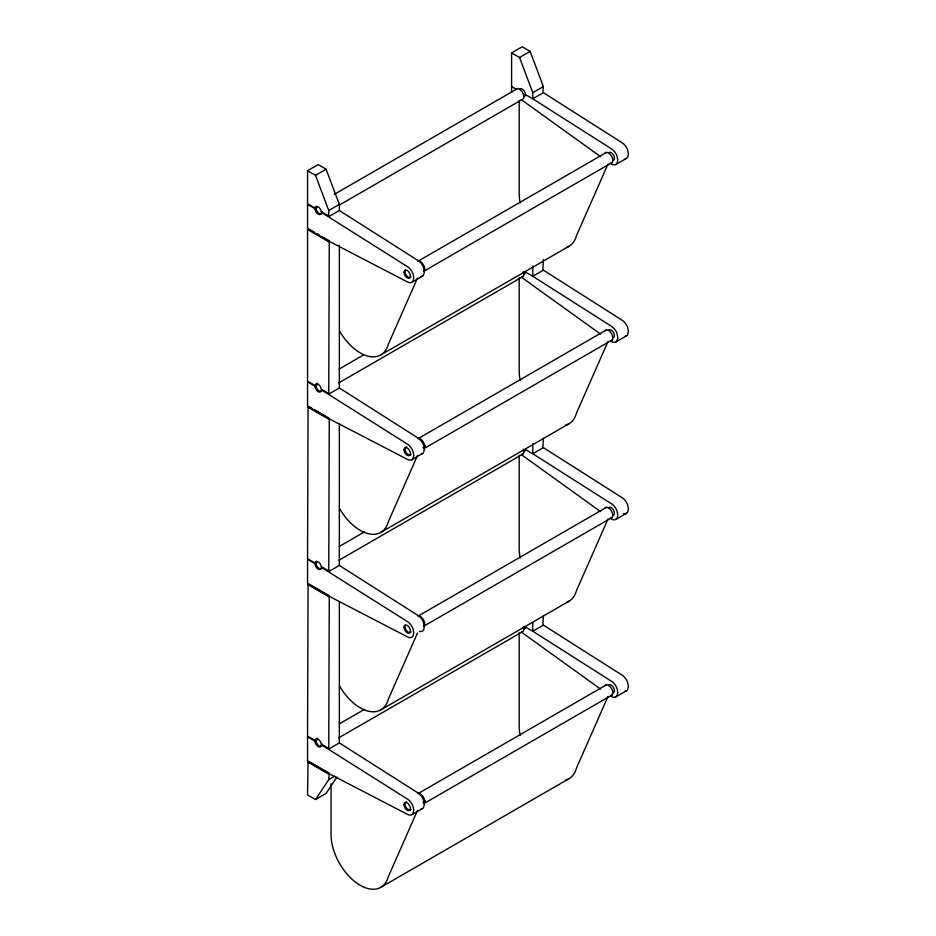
<?xml version="1.0" encoding="UTF-8"?>
<svg xmlns="http://www.w3.org/2000/svg" width="936" height="936" viewBox="0 0 936 936"><rect width="100%" height="100%" fill="white"/><g stroke="black" fill="none" stroke-linecap="round" stroke-linejoin="round"><path stroke-width="1.4" d="M315.104 208.131L315.397 207.078A4.493 2.597 60 0 1 320.908 210.249L321.188 211.641L329.273 216.31L339.347 210.506L339.347 204.376L326.102 169.194L318.146 164.607L307.546 170.726L307.546 203.767L315.502 208.354M315.104 385.609L315.397 384.544A4.493 2.597 60 0 1 320.908 387.726L321.188 389.119L329.273 393.787L339.347 387.972L339.347 245.173M315.104 563.074L315.397 562.021A4.493 2.597 60 0 1 320.908 565.204L321.188 566.584L329.273 571.252L339.347 565.449L339.347 424.113M315.104 740.552L315.397 739.487A4.493 2.597 60 0 1 320.908 742.669L321.188 744.062L329.273 748.73L339.347 742.915L339.347 601.579M417.514 278.004L388.358 344.191A41.219 23.798 60 0 1 339.592 331.122M417.514 455.481L388.358 521.656A41.219 23.798 60 0 1 339.592 508.587M607.99 164.093L576.506 235.568A41.219 23.798 60 0 1 566.701 247.35M417.514 632.958L388.358 699.133A41.219 23.798 60 0 1 339.592 686.065M607.99 341.558L576.506 413.033A41.219 23.798 60 0 1 565.484 425.19M417.514 810.424L388.358 876.599A41.219 23.798 60 0 1 356.405 882.812A41.219 23.798 60 0 1 331.063 834.807L331.063 783.666M607.99 519.035L576.506 590.511A41.219 23.798 60 0 1 566.701 602.293M607.99 696.513L576.506 767.976A41.219 23.798 60 0 1 565.484 780.133M315.502 385.831L307.546 381.245L307.546 229.472L308.073 228.559L314.309 232.151M328.747 393.483L329.273 240.798L321.797 236.469M315.502 563.308L307.546 558.71L308.073 406.025M328.747 570.948L329.273 418.263M315.502 740.774L307.546 736.187L308.073 583.502L329.273 595.741L328.747 748.426M337.007 777.02L326.102 793.4L315.502 799.519L307.546 794.933L308.073 760.968M315.502 799.519L328.747 779.63L329.273 773.206L309.325 761.693M511.594 92.336L511.594 52.919L522.194 46.8L530.139 51.386L543.395 86.58L542.857 93.003L532.795 98.818L525.365 94.536M307.546 170.726L315.502 175.313L326.102 169.194M511.594 52.919L519.538 57.505L530.139 51.386M334.222 194.407L516.052 89.435A5.99 3.463 60 0 1 521.949 91.588A5.99 3.463 60 0 1 523.037 99.017L338.68 205.464M314.964 208.669A4.493 2.597 60 0 0 318.146 214.168A4.493 2.597 60 0 0 321.329 212.332L407.183 266.491A9.372 5.405 60 0 1 412.916 273.628L413.806 277.969L412.916 281.28A9.372 5.405 60 0 1 407.183 281.794L328.747 241.102L307.546 228.864L307.546 204.376L314.964 208.669L317.327 207.301M328.747 216.005L328.747 210.506L339.347 204.376M611.231 163.987A9.372 5.405 60 0 0 616.964 163.484L617.854 160.161L616.964 155.832A9.372 5.405 60 0 0 611.231 148.695L532.795 98.818L532.795 92.699L543.395 86.58M418.029 261.202L606.458 152.404M423.821 271.229L612.249 162.443M411.863 282.262L422.464 276.143M615.911 164.455L626.512 158.336M339.277 368.971L363.262 355.118M314.964 386.135A4.493 2.597 60 0 0 318.146 391.646A4.493 2.597 60 0 0 321.329 389.809L407.183 443.968A9.372 5.405 60 0 1 412.916 451.105L413.806 455.446L412.916 458.757A9.372 5.405 60 0 1 407.183 459.272L328.747 418.567L307.546 406.329L307.546 381.853L314.964 386.135L317.327 384.778M380.823 354.92L568.959 246.297M338.68 382.929L523.037 276.494M418.029 438.668L606.458 329.881M422.955 447.408L425.482 445.945M423.821 448.707L612.249 339.908M411.863 459.728L422.464 453.609M615.911 341.933L626.512 335.813M339.277 546.437L364.525 531.859M314.964 563.612A4.493 2.597 60 0 0 318.146 569.111A4.493 2.597 60 0 0 321.329 567.286L407.183 621.434A9.372 5.405 60 0 1 412.916 628.571L413.806 632.912L412.916 636.223A9.372 5.405 60 0 1 407.183 636.737L328.747 596.045L307.546 583.807L307.546 559.33L314.964 563.612L317.327 562.243M380.823 532.397L568.959 423.774M338.68 560.407L523.037 453.96M418.029 616.145L606.458 507.347M423.821 626.172L612.249 517.386M615.911 519.398L626.512 513.279M339.277 723.914L364.525 709.336M314.964 741.078A4.493 2.597 60 0 0 318.146 746.589A4.493 2.597 60 0 0 321.329 744.752L407.183 798.911A9.372 5.405 60 0 1 412.916 806.048L413.806 810.389L412.916 813.7A9.372 5.405 60 0 1 407.183 814.215L328.747 773.51L307.546 761.272L307.546 736.796L314.964 741.078L317.327 739.721M380.823 709.862L568.959 601.24M338.68 737.872L523.037 631.437M328.747 779.63L334.632 776.236M418.029 793.611L606.458 684.824M422.955 802.351L425.482 800.888M423.821 803.65L612.249 694.851M411.863 814.671L422.464 808.552M615.911 696.875L626.512 690.756M380.823 887.34L568.959 778.717M511.594 86.58L516.532 89.435M316.813 233.59L319.305 235.03M307.546 229.472L328.747 241.71M309.325 406.75L311.817 408.19M314.309 409.629L328.033 417.55M307.546 406.949L328.747 419.188M307.546 584.415L328.747 596.653M307.546 761.892L328.747 774.13M543.395 92.699L621.832 142.576A9.372 5.405 60 0 1 627.565 149.713L628.454 154.042L627.565 157.365A9.372 5.405 60 0 1 625.143 158.757M543.395 270.165L621.832 320.042A9.372 5.405 60 0 1 627.565 327.179L628.454 331.519L627.565 334.831A9.372 5.405 60 0 1 625.143 336.235M339.347 210.506L417.784 260.372A9.372 5.405 60 0 1 423.517 267.509L424.406 271.849L423.517 275.161A9.372 5.405 60 0 1 421.095 276.565M543.395 447.642L621.832 497.519A9.372 5.405 60 0 1 627.565 504.656L628.454 508.997L627.565 512.308A9.372 5.405 60 0 1 623.54 513.548M339.347 387.972L417.784 437.849A9.372 5.405 60 0 1 423.517 444.986L424.406 449.327L423.517 452.638A9.372 5.405 60 0 1 421.095 454.03M543.395 625.119L621.832 674.985A9.372 5.405 60 0 1 627.565 682.122L628.454 686.462L627.565 689.773A9.372 5.405 60 0 1 625.143 691.178M339.347 565.449L417.784 615.315A9.372 5.405 60 0 1 423.517 622.452L424.406 626.792L423.517 630.103A9.372 5.405 60 0 1 419.503 631.344M339.347 742.915L417.784 792.792A9.372 5.405 60 0 1 423.517 799.929L424.406 804.27L423.517 807.581A9.372 5.405 60 0 1 421.095 808.973M521.364 99.696L600.549 156.64M600.549 334.105L521.364 277.173A5.99 3.463 60 0 0 523.364 271.814M600.549 511.582L521.364 454.639A5.99 3.463 60 0 0 523.364 449.28M600.549 689.06L521.364 632.116A5.99 3.463 60 0 0 523.364 626.757M519.538 57.505L532.795 92.699M315.502 175.313L328.747 210.506M543.395 259.342L542.857 270.481L532.795 276.284L525.365 272.002A4.493 2.597 60 0 1 523.786 274.271M543.395 438.27L542.857 447.946L532.795 453.761L525.365 449.479A4.493 2.597 60 0 1 523.786 451.737M543.395 615.748L542.857 625.423L532.795 631.238L525.365 626.944A4.493 2.597 60 0 1 523.786 629.214M532.795 266.093L532.795 276.284L611.231 326.161A9.372 5.405 60 0 1 616.964 333.298L617.854 337.639L616.964 340.95A9.372 5.405 60 0 1 611.231 341.464M532.795 443.559L532.795 453.761L611.231 503.638A9.372 5.405 60 0 1 616.964 510.775L617.854 515.116L616.964 518.427A9.372 5.405 60 0 1 611.231 518.93M532.795 622.487L532.795 631.238L611.231 681.104A9.372 5.405 60 0 1 616.964 688.241L617.854 692.582L616.964 695.893A9.372 5.405 60 0 1 611.231 696.407M519.199 100.374L519.199 193.764A41.219 23.798 60 0 0 520.194 203.054M519.199 277.84L519.199 371.241A41.219 23.798 60 0 0 520.194 380.531M519.199 455.317L519.199 548.707A41.219 23.798 60 0 0 520.194 557.996M519.199 632.783L519.199 726.184A41.219 23.798 60 0 0 520.194 735.474M410.998 276.962A4.493 2.597 60 0 1 406.657 275.792A4.493 2.597 60 0 1 405.487 270.106M322.394 211.723A4.493 2.597 60 0 1 318.38 212.963A4.493 2.597 60 0 1 316.45 206.458M418.31 261.027A5.99 3.463 60 0 1 423.435 264.759A5.99 3.463 60 0 1 424.102 271.066M604.902 153.305A5.99 3.463 60 0 1 611.571 156.136A5.99 3.463 60 0 1 610.693 163.332M410.998 454.428A4.493 2.597 60 0 1 406.002 452.299A4.493 2.597 60 0 1 406.657 446.905M321.961 390.792A4.493 2.597 60 0 1 316.965 388.662A4.493 2.597 60 0 1 317.62 383.269M418.31 438.504A5.99 3.463 60 0 1 423.435 442.237A5.99 3.463 60 0 1 424.102 448.531M604.902 330.771A5.99 3.463 60 0 1 611.571 333.614A5.99 3.463 60 0 1 610.693 340.809M608.47 685.327A4.493 2.597 60 0 1 613.478 687.457A4.493 2.597 60 0 1 612.823 692.851M608.47 507.862A4.493 2.597 60 0 1 613.478 509.991A4.493 2.597 60 0 1 612.823 515.385M519.433 89.271A4.493 2.597 60 0 1 524.441 91.4A4.493 2.597 60 0 1 523.786 96.794M608.47 330.385A4.493 2.597 60 0 1 613.478 332.514A4.493 2.597 60 0 1 612.823 337.908M608.47 152.919A4.493 2.597 60 0 1 613.478 155.048A4.493 2.597 60 0 1 612.823 160.442M410.998 809.371A4.493 2.597 60 0 1 406.002 807.241A4.493 2.597 60 0 1 406.657 801.848M322.394 744.143A4.493 2.597 60 0 1 317.62 744.565A4.493 2.597 60 0 1 317.62 738.212M418.31 793.447A5.99 3.463 60 0 1 423.435 797.179A5.99 3.463 60 0 1 424.102 803.474M604.902 685.725A5.99 3.463 60 0 1 611.571 688.557A5.99 3.463 60 0 1 610.693 695.752M410.998 631.905A4.493 2.597 60 0 1 406.657 630.735A4.493 2.597 60 0 1 405.487 625.049M321.961 568.257A4.493 2.597 60 0 1 317.62 567.099A4.493 2.597 60 0 1 316.45 561.401M418.31 615.97A5.99 3.463 60 0 1 423.435 619.714A5.99 3.463 60 0 1 424.102 626.008M604.902 508.248A5.99 3.463 60 0 1 611.571 511.079A5.99 3.463 60 0 1 610.693 518.275M404.001 804.726A4.493 2.597 60 0 0 408.775 810.658A4.493 2.597 60 0 0 408.775 804.293A4.493 2.597 60 0 0 404.001 804.726M404.001 627.249A4.493 2.597 60 0 0 408.775 633.192A4.493 2.597 60 0 0 408.775 626.827A4.493 2.597 60 0 0 404.001 627.249M404.001 449.783A4.493 2.597 60 0 0 408.775 455.715A4.493 2.597 60 0 0 408.775 449.35A4.493 2.597 60 0 0 404.001 449.783M404.001 272.306A4.493 2.597 60 0 0 408.775 278.238A4.493 2.597 60 0 0 408.775 271.885A4.493 2.597 60 0 0 404.001 272.306"/></g></svg>
